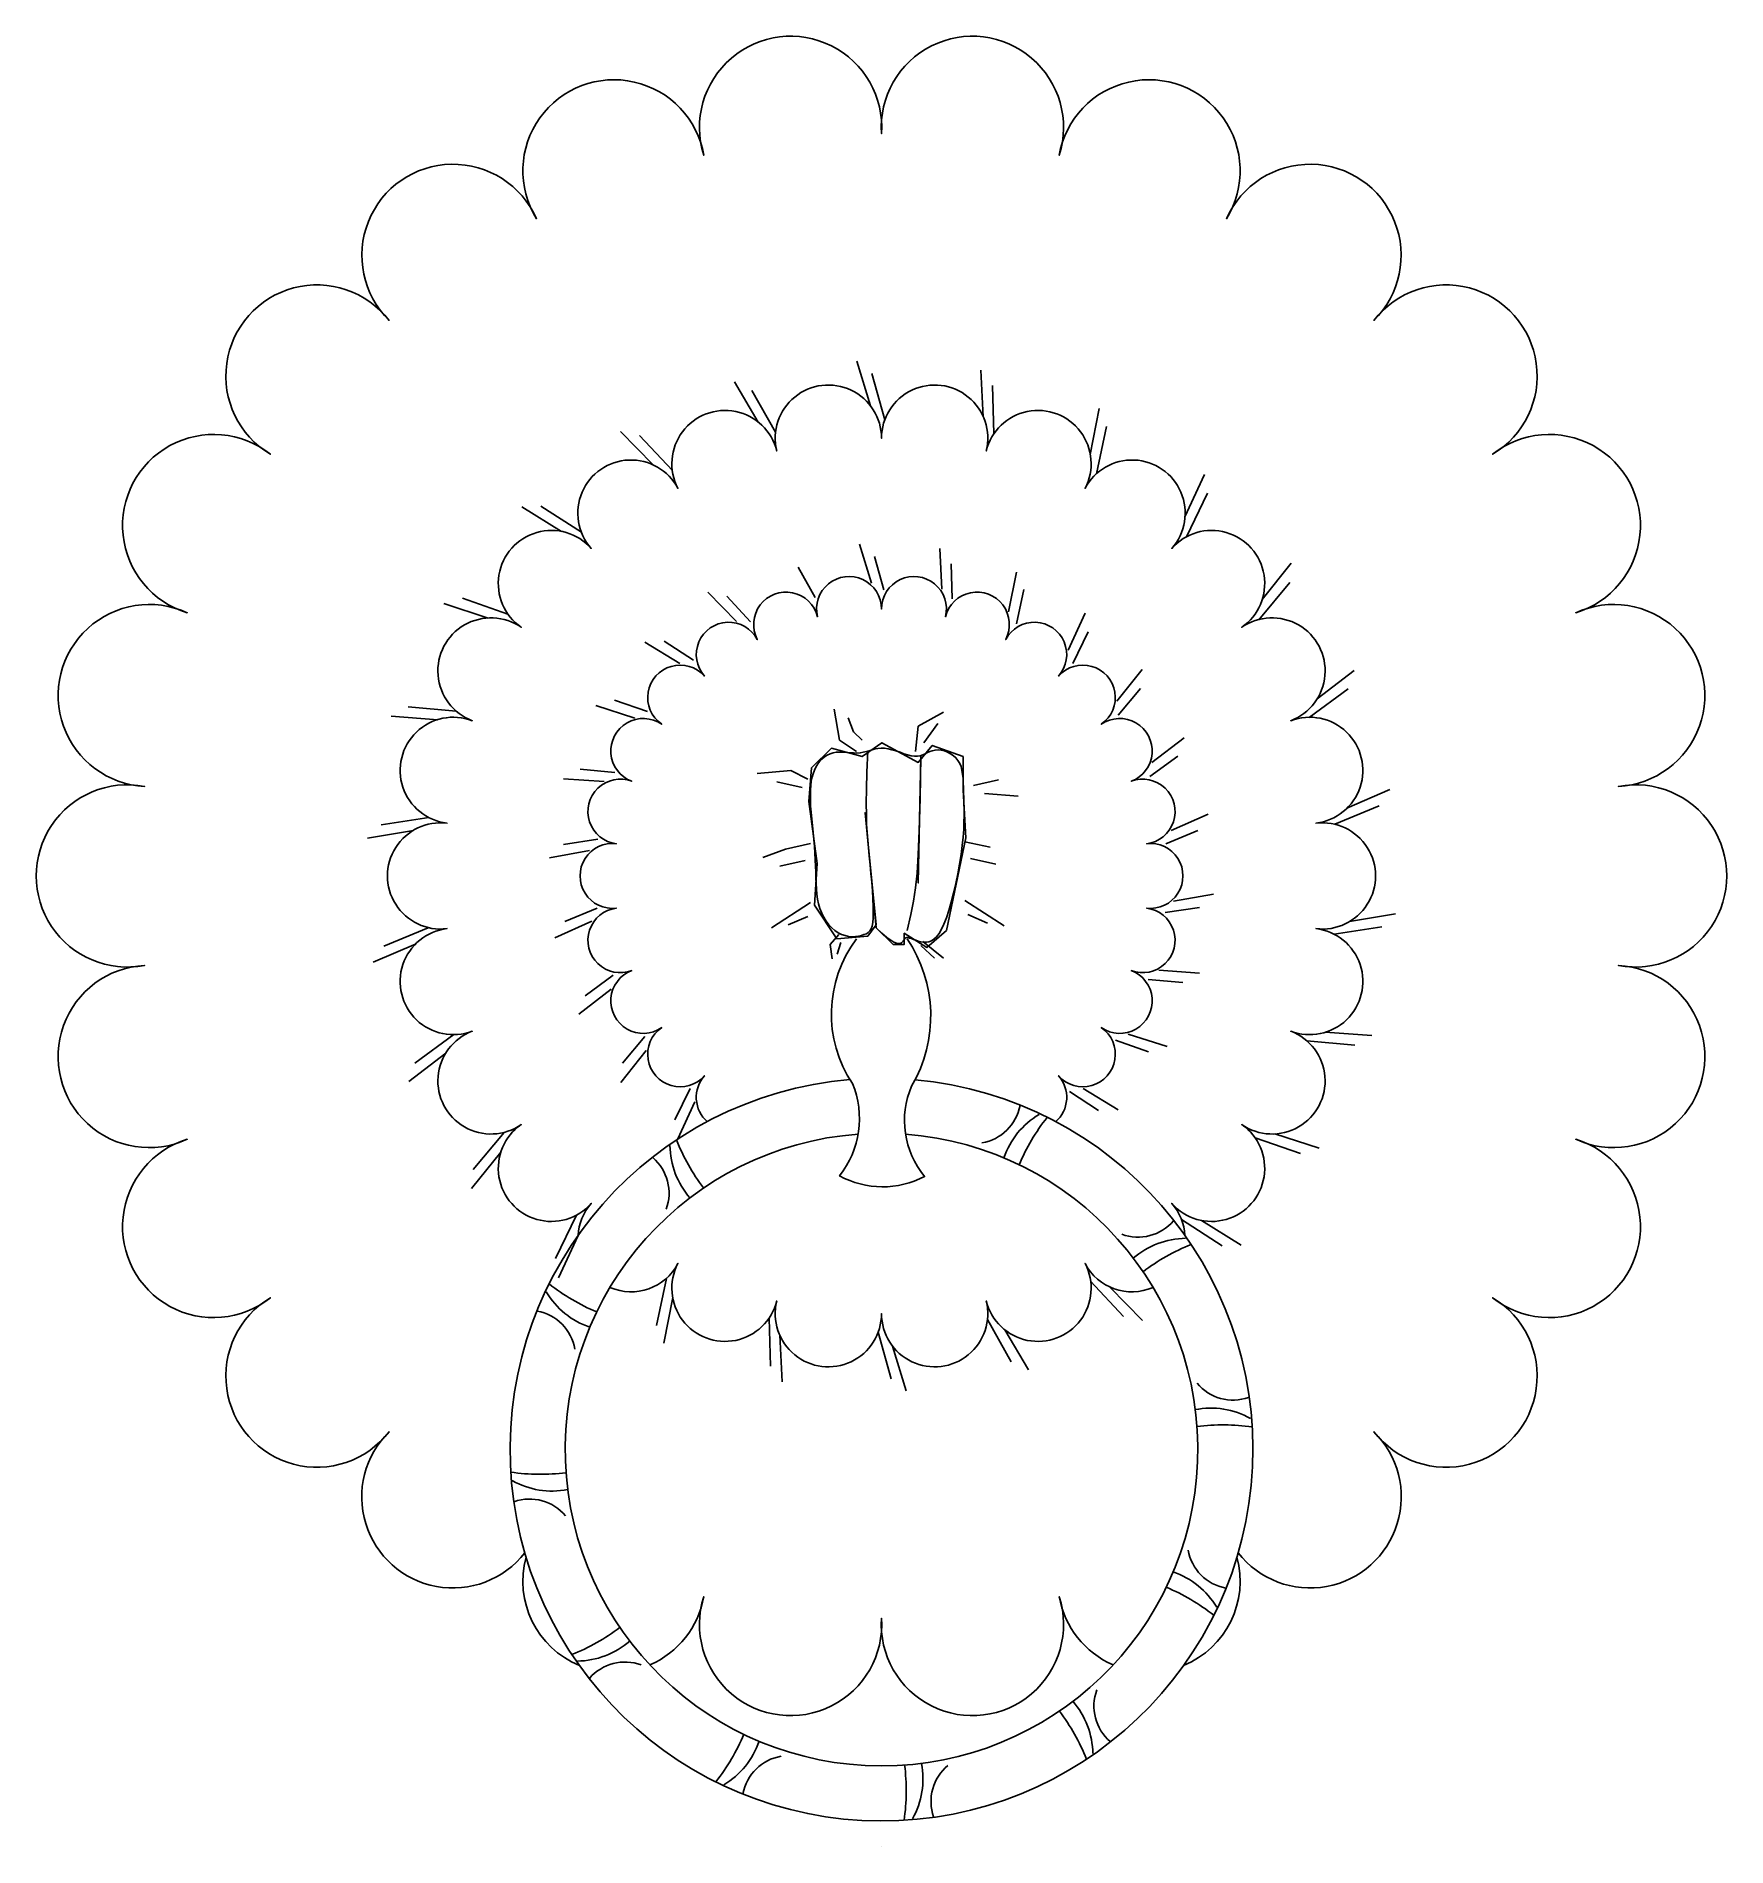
# Model space of a CAD drawing. Header units: metres. Extents: x 7785.1 to 7860.9, y 807.7 to 889.
import ezdxf

# ---------------------------------------------------------------- set-up
doc = ezdxf.new("R2010")
doc.units = ezdxf.units.M
doc.layers.add('3', color=3, linetype='Continuous')
doc.layers.add('4', color=4, linetype='Continuous')

msp = doc.modelspace()

# ---------------------------------------------------------------- linework, layer by layer
at = {"layer": '3'}
for p, q in [((7821.87, 874.39), (7822.47, 872.39)), ((7816.37, 873.46), (7817.44, 871.65)), ((7822.54, 873.84), (7823.12, 871.76)), ((7827.43, 873.98), (7827.53, 871.89)), ((7827.95, 873.29), (7828.01, 871.13)), ((7817.15, 873.08), (7818.22, 871.2)), ((7832.73, 872.26), (7832.33, 870.2)), ((7811.26, 871.24), (7812.72, 869.74)), ((7812.11, 871.06), (7813.59, 869.48)), ((7833.07, 871.46), (7832.61, 869.34)), ((7837.46, 869.31), (7836.58, 867.41)), ((7837.6, 868.46), (7836.65, 866.51)), ((7806.83, 867.85), (7808.61, 866.75)), ((7807.69, 867.88), (7809.51, 866.71)), ((7821.99, 866.18), (7822.52, 864.43)), ((7825.58, 865.98), (7825.67, 864.16)), ((7819.23, 865.14), (7820, 863.78)), ((7822.65, 865.63), (7823.07, 864.13)), ((7826.09, 865.29), (7826.14, 863.73)), ((7841.35, 865.32), (7840.05, 863.69)), ((7829.02, 864.93), (7828.67, 863.14)), ((7841.28, 864.46), (7839.9, 862.79)), ((7803.33, 863.51), (7805.33, 862.86)), ((7804.17, 863.75), (7806.21, 863.04)), ((7815.18, 864.02), (7816.46, 862.71)), ((7816.03, 863.84), (7817.1, 862.7)), ((7829.35, 864.14), (7829.02, 862.61)), ((7832.11, 863.09), (7831.34, 861.43)), ((7813.22, 861.82), (7814.54, 860.97)), ((7832.24, 862.24), (7831.56, 860.83)), ((7812.36, 861.78), (7813.92, 860.83)), ((7834.66, 860.56), (7833.52, 859.13)), ((7844.18, 860.51), (7842.52, 859.24)), ((7834.59, 859.7), (7833.59, 858.5)), ((7843.9, 859.69), (7842.16, 858.41)), ((7801.73, 858.88), (7803.89, 858.69)), ((7810.16, 858.94), (7811.9, 858.38)), ((7810.99, 859.18), (7812.47, 858.67)), ((7820.84, 858.77), (7821.09, 857.38)), ((7824.62, 858.01), (7825.75, 858.64)), ((7800.98, 858.46), (7803.07, 858.3)), ((7821.47, 858.39), (7821.72, 857.76)), ((7821.72, 857.76), (7822.1, 857.38)), ((7824.49, 856.88), (7824.62, 858.01)), ((7824.87, 857.26), (7825.5, 858.14)), ((7821.09, 857.38), (7821.85, 856.88)), ((7836.54, 857.49), (7835.09, 856.38)), ((7836.26, 856.67), (7835, 855.75)), ((7808.7, 855.65), (7810.53, 855.53)), ((7809.45, 856.08), (7811.01, 855.94)), ((7818.91, 856.02), (7817.4, 855.89)), ((7819.41, 855.26), (7818.28, 855.51)), ((7819.67, 855.64), (7818.91, 856.02)), ((7827.09, 855.35), (7828.22, 855.6)), ((7827.59, 854.99), (7829.1, 854.87)), ((7845.77, 855.17), (7843.85, 854.33)), ((7800.53, 853.58), (7802.67, 853.91)), ((7837.63, 854.07), (7835.96, 853.33)), ((7845.3, 854.44), (7843.3, 853.61)), ((7799.91, 852.99), (7801.97, 853.34)), ((7808.7, 852.71), (7810.24, 852.94)), ((7837.16, 853.34), (7835.72, 852.74)), ((7808.07, 852.11), (7809.87, 852.43)), ((7818.66, 852.49), (7817.65, 852.12)), ((7819.79, 852.75), (7818.66, 852.49)), ((7826.71, 852.83), (7827.84, 852.58)), ((7826.96, 852.08), (7828.1, 851.83)), ((7819.54, 851.99), (7818.41, 851.74)), ((7837.87, 850.48), (7836.07, 850.16)), ((7808.77, 849.25), (7810.22, 849.85)), ((7819.79, 850.1), (7818.03, 848.97)), ((7826.71, 850.19), (7828.47, 849.06)), ((7837.24, 849.88), (7835.7, 849.65)), ((7800.64, 848.15), (7802.64, 848.97)), ((7808.31, 848.52), (7809.98, 849.26)), ((7819.67, 849.47), (7818.79, 849.1)), ((7826.84, 849.56), (7827.72, 849.18)), ((7845.41, 849.01), (7843.27, 848.68)), ((7846.03, 849.6), (7843.97, 849.25)), ((7800.17, 847.42), (7802.09, 848.25)), ((7809.68, 845.91), (7810.94, 846.84)), ((7836.49, 846.51), (7834.93, 846.65)), ((7837.24, 846.93), (7835.41, 847.06)), ((7809.4, 845.09), (7810.85, 846.21)), ((7802.04, 842.89), (7803.78, 844.18)), ((7811.35, 842.89), (7812.35, 844.09)), ((7835.78, 843.65), (7834.04, 844.2)), ((7844.96, 844.13), (7842.87, 844.28)), ((7801.76, 842.07), (7803.42, 843.34)), ((7811.28, 842.03), (7812.42, 843.46)), ((7834.95, 843.41), (7833.47, 843.92)), ((7844.21, 843.7), (7842.05, 843.9)), ((7813.7, 840.35), (7814.38, 841.76)), ((7832.71, 840.77), (7831.4, 841.62)), ((7833.58, 840.8), (7832.02, 841.76)), ((7813.83, 839.5), (7814.6, 841.16)), ((7804.66, 838.13), (7806.04, 839.79)), ((7841.77, 838.84), (7839.73, 839.55)), ((7842.6, 839.08), (7840.61, 839.72)), ((7804.58, 837.27), (7805.89, 838.9)), ((7808.34, 834.13), (7809.29, 836.08)), ((7838.25, 834.7), (7836.43, 835.88)), ((7839.11, 834.73), (7837.33, 835.84)), ((7808.48, 833.27), (7809.36, 835.17)), ((7812.87, 831.13), (7813.33, 833.24)), ((7833.83, 831.53), (7832.35, 833.11)), ((7834.68, 831.35), (7833.22, 832.85)), ((7813.21, 830.33), (7813.61, 832.38)), ((7817.99, 829.3), (7817.93, 831.46)), ((7828.79, 829.5), (7827.72, 831.39)), ((7818.51, 828.6), (7818.41, 830.69)), ((7823.4, 828.74), (7822.82, 830.83)), ((7824.07, 828.19), (7823.47, 830.2)), ((7829.57, 829.13), (7828.5, 830.93)), ((7822.97, 807.74), (7822.97, 807.74))]:
    msp.add_line(p, q, dxfattribs=at)
for points in [[(7821.06, 848.66), (7820.67, 848.22), (7820.76, 847.57)], [(7821.15, 848.31), (7820.98, 847.79)], [(7824.74, 848.18), (7825.35, 847.61)], [(7824.83, 848.36), (7825.75, 847.61)]]:
    msp.add_lwpolyline(points, dxfattribs=at)
for centre, radius, start, end in [((7827.13, 841.38), 2.09, 279.58, 349.51), ((7831.91, 837.46), 3.65, 120.75, 161.03), ((7837.54, 834.82), 9.1, 141.67, 157.29), ((7817.13, 839.25), 3.65, 180.75, 221.03), ((7822.23, 842.81), 9.1, 201.67, 217.29), ((7811.35, 837.07), 2.09, 339.58, 49.51), ((7834.48, 837.18), 2.09, 249.58, 319.51), ((7836.66, 831.39), 3.65, 90.75, 131.03), ((7840.22, 826.3), 9.1, 111.67, 127.29), ((7811.07, 834.5), 3.65, 210.75, 251.03), ((7813.71, 840.13), 9.1, 231.67, 247.29), ((7807.15, 829.72), 2.09, 9.58, 79.51), ((7838.74, 829.87), 2.09, 219.58, 289.51), ((7837.74, 823.77), 3.65, 60.75, 101.03), ((7838.28, 817.57), 9.1, 81.67, 97.29), ((7807.66, 833.55), 9.1, 261.67, 277.29), ((7808.19, 827.35), 3.65, 240.75, 281.03), ((7807.19, 821.25), 2.09, 39.58, 109.51), ((7838.79, 821.4), 2.09, 189.58, 259.51), ((7834.87, 816.62), 3.65, 30.75, 71.03), ((7832.23, 810.99), 9.1, 51.67, 67.29), ((7805.72, 824.82), 9.1, 291.67, 307.29), ((7809.28, 819.72), 3.65, 270.75, 311.03), ((7811.46, 813.94), 2.09, 69.58, 139.51), ((7834.59, 814.05), 2.09, 159.58, 229.51), ((7828.8, 811.87), 3.65, 0.75, 41.03), ((7823.71, 808.31), 9.1, 21.67, 37.29), ((7808.4, 816.3), 9.1, 321.67, 337.29), ((7814.03, 813.66), 3.65, 300.75, 341.03), ((7818.81, 809.74), 2.09, 99.58, 169.51), ((7821.18, 810.78), 3.65, 330.75, 11.03), ((7814.98, 810.25), 9.1, 351.67, 7.29), ((7827.28, 809.78), 2.09, 129.58, 199.51)]:
    msp.add_arc(centre, radius, start, end, dxfattribs=at)
at = {"layer": '4'}
for points in [[(7838.97, 820.93, 1.07), (7845.06, 826.36, 1.21), (7850.38, 832.37, 1.21), (7854.11, 839.48, 1.21), (7856.03, 847.28, 1.21), (7856.03, 855.31, 1.21), (7854.11, 863.1, 1.21), (7850.38, 870.21, 1.21), (7845.06, 876.22, 1.21), (7838.45, 880.78, 1.21), (7830.94, 883.63, 1.21), (7822.97, 884.6, 1.21), (7815, 883.63, 1.21), (7807.49, 880.78, 1.21), (7800.88, 876.22, 1.21), (7795.56, 870.21, 1.21), (7791.83, 863.1, 1.21), (7789.91, 855.31, 1.21), (7789.91, 847.28, 1.21), (7791.83, 839.48, 1.21), (7795.56, 832.37, 1.21), (7800.88, 826.36, 1.07), (7806.97, 820.93)], [(7836.58, 835.16, 0.17), (7835.99, 836.6, 1.13), (7839.13, 840.14, 1.13), (7841.33, 844.33, 1.13), (7842.46, 848.93, 1.13), (7842.46, 853.66, 1.13), (7841.33, 858.26, 1.13), (7839.13, 862.45, 1.13), (7835.99, 865.99, 1.13), (7832.1, 868.68, 1.13), (7827.67, 870.36, 1.13), (7822.97, 870.93, 1.13), (7818.27, 870.36, 1.13), (7813.84, 868.68, 1.13), (7809.95, 865.99, 1.13), (7806.81, 862.45, 1.13), (7804.61, 858.26, 1.13), (7803.48, 853.66, 1.13), (7803.48, 848.93, 1.13), (7804.61, 844.33, 1.13), (7806.81, 840.14, 1.13), (7809.95, 836.6, 0.17), (7809.36, 835.16)], [(7830.78, 840.27, 0.42), (7830.91, 842.33, 1.13), (7832.83, 844.49, 1.13), (7834.17, 847.05, 1.13), (7834.86, 849.85, 1.13), (7834.86, 852.74, 1.13), (7834.17, 855.54, 1.13), (7832.83, 858.1, 1.13), (7830.91, 860.26, 1.13), (7828.54, 861.9, 1.13), (7825.84, 862.92, 1.13), (7822.97, 863.27, 1.13), (7820.1, 862.92, 1.13), (7817.4, 861.9, 1.13), (7815.03, 860.26, 1.13), (7813.11, 858.1, 1.13), (7811.77, 855.54, 1.13), (7811.08, 852.74, 1.13), (7811.08, 849.85, 1.13), (7811.77, 847.05, 1.13), (7813.11, 844.49, 1.13), (7815.03, 842.33, 0.42), (7815.16, 840.27, 0.42)], [(7821.85, 848.47, 0.32), (7821.67, 841.98, -0.27), (7821.09, 837.84, 0.25), (7824.9, 837.81, -0.28), (7824.32, 841.87, 0.29), (7824.12, 848.47)], [(7810.79, 832.83, 0.39), (7813.84, 833.91, 1.13), (7818.27, 832.23, 1.13), (7822.97, 831.66, 1.13), (7827.67, 832.23, 1.13), (7832.1, 833.91, 0.39), (7835.15, 832.83, 0.39)], [(7812.58, 815.9, 0.25), (7815, 818.96, 1.21), (7822.97, 817.99, 1.21), (7830.94, 818.96, 0.25), (7833.36, 815.9, 0.25)]]:
    msp.add_lwpolyline(points, format="xyb", dxfattribs=at)
for points in [[(7822.35, 856.9), (7822.35, 856.9), (7822.31, 855.95), (7822.29, 855.18), (7822.28, 854.56), (7822.29, 854.04), (7822.3, 853.62), (7822.32, 853.24), (7822.35, 852.9), (7822.38, 852.56), (7822.42, 852.19), (7822.46, 851.8), (7822.49, 851.41), (7822.53, 851.01), (7822.56, 850.63), (7822.58, 850.27), (7822.6, 849.93), (7822.6, 849.64), (7822.6, 849.4), (7822.58, 849.2), (7822.55, 849.04), (7822.5, 848.92), (7822.45, 848.83), (7822.37, 848.75), (7822.29, 848.7), (7822.18, 848.66), (7822.07, 848.62), (7821.94, 848.59), (7821.8, 848.58), (7821.65, 848.57), (7821.49, 848.58), (7821.34, 848.62), (7821.18, 848.67), (7821.03, 848.74), (7820.88, 848.84), (7820.74, 848.96), (7820.61, 849.1), (7820.49, 849.26), (7820.39, 849.44), (7820.29, 849.63), (7820.21, 849.83), (7820.15, 850.04), (7820.1, 850.26), (7820.07, 850.48), (7820.05, 850.71), (7820.04, 850.95), (7820.03, 851.2), (7820.02, 851.46), (7820.01, 851.73), (7820, 852.01), (7819.98, 852.31), (7819.96, 852.62), (7819.93, 852.93), (7819.9, 853.24), (7819.87, 853.55), (7819.84, 853.85), (7819.81, 854.15), (7819.79, 854.42), (7819.78, 854.68), (7819.78, 854.92), (7819.78, 855.14), (7819.8, 855.35), (7819.82, 855.54), (7819.86, 855.72), (7819.9, 855.88), (7819.96, 856.04), (7820.03, 856.18), (7820.11, 856.32), (7820.2, 856.44), (7820.3, 856.54), (7820.41, 856.64), (7820.53, 856.71), (7820.66, 856.77), (7820.8, 856.81), (7820.94, 856.84), (7821.1, 856.84), (7821.25, 856.84), (7821.41, 856.83), (7821.56, 856.82), (7821.72, 856.81), (7821.87, 856.8), (7822.02, 856.81), (7822.15, 856.84), (7822.29, 856.87), (7822.42, 856.91), (7822.55, 856.95), (7822.68, 856.99), (7822.81, 857.01), (7822.96, 857.03), (7823.11, 857.02), (7823.27, 857), (7823.44, 856.95), (7823.62, 856.9), (7823.8, 856.84), (7823.97, 856.78), (7824.14, 856.73), (7824.3, 856.69), (7824.45, 856.67), (7824.59, 856.67), (7824.71, 856.69), (7824.82, 856.73), (7824.93, 856.78), (7825.03, 856.83), (7825.14, 856.88), (7825.25, 856.91), (7825.37, 856.94), (7825.51, 856.95), (7825.64, 856.93), (7825.79, 856.9), (7825.93, 856.85), (7826.06, 856.78), (7826.19, 856.7), (7826.31, 856.6), (7826.4, 856.48), (7826.48, 856.34), (7826.54, 856.2), (7826.58, 856.03), (7826.61, 855.86), (7826.63, 855.67), (7826.64, 855.47), (7826.65, 855.25), (7826.65, 855.03), (7826.66, 854.8), (7826.67, 854.55), (7826.68, 854.29), (7826.68, 854.01), (7826.67, 853.71), (7826.66, 853.39), (7826.63, 853.04), (7826.59, 852.66), (7826.54, 852.25), (7826.47, 851.83), (7826.39, 851.39), (7826.3, 850.95), (7826.2, 850.52), (7826.1, 850.12), (7825.99, 849.74), (7825.88, 849.41), (7825.77, 849.13), (7825.66, 848.9), (7825.55, 848.71), (7825.43, 848.57), (7825.32, 848.46), (7825.21, 848.39), (7825.09, 848.34), (7824.98, 848.32), (7824.86, 848.32), (7824.74, 848.34), (7824.62, 848.37), (7824.51, 848.41), (7824.41, 848.45), (7824.31, 848.49), (7824.23, 848.51), (7824.16, 848.53), (7824.1, 848.53), (7824.06, 848.52), (7824.02, 848.49), (7823.99, 848.45), (7823.97, 848.42), (7823.94, 848.37), (7823.91, 848.34), (7823.86, 848.3), (7823.81, 848.27), (7823.74, 848.26), (7823.65, 848.28), (7823.53, 848.32), (7823.39, 848.41), (7823.21, 848.54), (7822.99, 848.72), (7822.73, 848.97), (7822.23, 854.13), (7822.35, 852.87), (7822.73, 849.1), (7822.35, 848.59), (7820.97, 848.47), (7819.96, 849.98), (7820.09, 851.86), (7819.71, 854.63), (7819.83, 856.14), (7820.72, 857.02), (7822.1, 856.65), (7822.98, 857.27), (7824.62, 856.39), (7825.25, 857.15), (7826.63, 856.65), (7826.63, 855.14), (7826.76, 853), (7825.88, 848.85), (7825, 848.09), (7823.99, 848.72), (7823.99, 848.22), (7823.49, 848.22), (7822.73, 848.97)], [(7824.12, 848.85), (7824.12, 848.85), (7824.28, 849.56), (7824.41, 850.17), (7824.5, 850.76), (7824.57, 851.42), (7824.62, 852.25), (7824.66, 853.34), (7824.7, 854.77), (7824.74, 856.65), (7824.62, 850.98), (7824.74, 856.65)]]:
    msp.add_lwpolyline(points, dxfattribs=at)
for centre, radius, start, end in [((7822.97, 825.56), 16.66, 94.87, 84.81), ((7822.97, 825.56), 14.19, 94.22, 85.66), ((7810.97, 819.66), 4.09, 164.73, 247.67), ((7834.97, 819.66), 4.09, 292.33, 15.27)]:
    msp.add_arc(centre, radius, start, end, dxfattribs=at)

doc.saveas('drawing.dxf')
